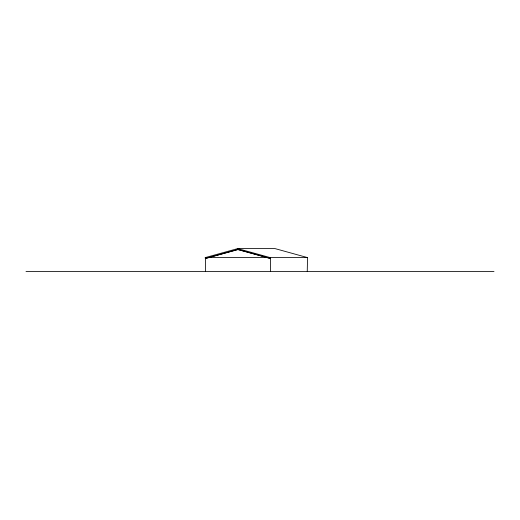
<?xml version="1.0" encoding="UTF-8"?>
<svg xmlns="http://www.w3.org/2000/svg" width="520" height="520" viewBox="0 0 520 520"><rect width="100%" height="100%" fill="white"/><g stroke="black" fill="none" stroke-linecap="round" stroke-linejoin="round"><path stroke-width="0.78" d="M270.465 271.394L270.465 258.499L237.984 249.503L205.504 258.499L205.231 257.601L237.712 248.606L275.048 248.606L307.528 257.601L307.249 271.394M205.231 258.499L237.984 249.503M205.231 257.601L206.85 257.601M208.475 257.601L267.221 257.601M237.712 248.606L270.192 257.601L307.528 257.601M237.712 249.503L270.465 258.499M26 271.394L494 271.394M270.192 257.601L270.192 258.499M205.504 258.499L205.504 271.394"/></g></svg>
